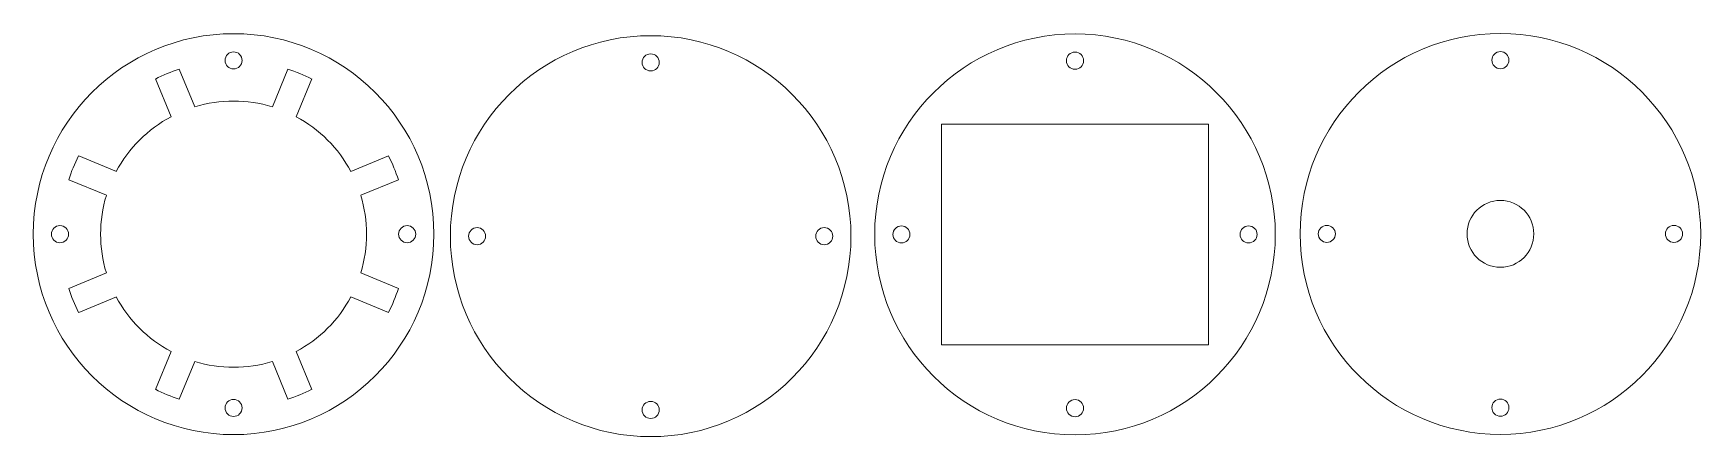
# Model space of a CAD drawing. Header units: inches. Extents: x 0.3 to 12.7, y 12.6 to 15.6.
import ezdxf

# ---------------------------------------------------------------- set-up
doc = ezdxf.new("R2010")
doc.units = ezdxf.units.IN
doc.header["$MEASUREMENT"] = 0

msp = doc.modelspace()

# ---------------------------------------------------------------- linework, layer by layer
at = {"color": 7, "linetype": 'Continuous', "lineweight": 15}
for p, q in [((1.464, 15.091), (1.347, 15.373)), ((2.161, 15.373), (2.045, 15.091)), ((1.169, 15.299), (1.286, 15.017)), ((2.223, 15.017), (2.34, 15.299)), ((7.056, 14.961), (7.056, 13.311)), ((9.056, 14.961), (7.056, 14.961)), ((9.056, 13.311), (9.056, 14.961)), ((0.876, 14.607), (0.594, 14.724)), ((2.915, 14.724), (2.633, 14.607)), ((0.52, 14.545), (0.802, 14.429)), ((2.707, 14.429), (2.989, 14.545)), ((0.802, 13.848), (0.52, 13.731)), ((2.989, 13.731), (2.707, 13.848)), ((0.594, 13.553), (0.876, 13.67)), ((2.633, 13.67), (2.915, 13.553)), ((1.286, 13.259), (1.169, 12.977)), ((2.34, 12.977), (2.223, 13.259)), ((7.056, 13.311), (9.056, 13.311)), ((1.347, 12.904), (1.464, 13.186)), ((2.045, 13.186), (2.161, 12.904))]:
    msp.add_line(p, q, dxfattribs=at)
for centre, radius in [((1.754, 14.138), 1.5), ((4.878, 14.123), 1.5), ((8.056, 14.136), 1.5), ((11.242, 14.14), 1.5), ((1.754, 15.438), 0.064), ((4.878, 15.423), 0.064), ((8.056, 15.436), 0.064), ((11.242, 15.44), 0.064), ((11.242, 14.14), 0.25), ((0.454, 14.138), 0.064), ((3.054, 14.138), 0.064), ((3.578, 14.123), 0.064), ((6.178, 14.123), 0.064), ((6.756, 14.136), 0.064), ((9.356, 14.136), 0.064), ((9.942, 14.14), 0.064), ((12.542, 14.14), 0.064), ((1.754, 12.838), 0.064), ((4.878, 12.823), 0.064), ((8.056, 12.836), 0.064), ((11.242, 12.84), 0.064)]:
    msp.add_circle(centre, radius, dxfattribs=at)
for radius, start, end in [(1.3, 108.2449, 116.7551), (1.3, 63.2449, 71.7551), (0.996, 73.0576, 106.9424), (0.996, 118.0576, 151.9424), (0.996, 28.0576, 61.9424), (1.3, 153.2449, 161.7551), (1.3, 18.2449, 26.7551), (0.996, 163.0576, 196.9424), (0.996, 343.0576, 16.9424), (1.3, 198.2449, 206.7551), (0.996, 208.0576, 241.9424), (0.996, 298.0576, 331.9424), (1.3, 333.2449, 341.7551), (0.996, 253.0576, 286.9424), (1.3, 243.2449, 251.7551), (1.3, 288.2449, 296.7551)]:
    msp.add_arc((1.754, 14.138), radius, start, end, dxfattribs=at)

doc.saveas('drawing.dxf')
